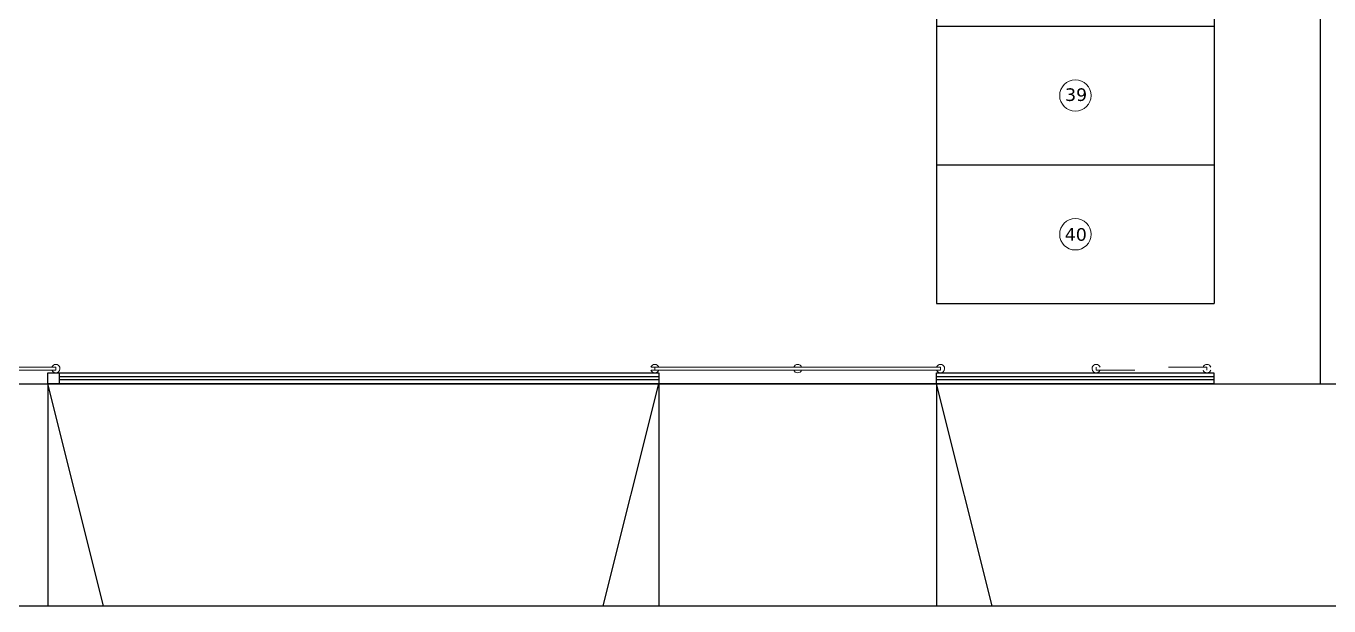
# Model space of a CAD drawing. Header units: inches. Extents: x -309 to 190, y -1585 to -1350.
# Drawn here: x -257.93 to -234.47, y -1583.41 to -1572.96 of the extents above; entities that cross this region are included whole.
import ezdxf

# ---------------------------------------------------------------- set-up
doc = ezdxf.new("R2010")
doc.units = ezdxf.units.IN
doc.header["$MEASUREMENT"] = 0
doc.linetypes.add('DASHDOT', pattern=[25.4, 12.7, -6.35, 0, -6.35])
doc.linetypes.add('STYLE_05', pattern=[0.20828, 0.069425, -0.138855])
for name, color, linetype in [('008', 9, 'CONTINUOUS'), ('01', 9, 'CONTINUOUS'), ('02', 9, 'CONTINUOUS'), ('CARPI', 9, 'CONTINUOUS'), ('CO-SEÑALIZACION', 9, 'CONTINUOUS'), ('EJES', 9, 'DASHDOT'), ('REVOQUE', 9, 'CONTINUOUS'), ('TEXTOS', 9, 'CONTINUOUS')]:
    doc.layers.add(name, color=color, linetype=linetype)
doc.layers.add('None', color=9, linetype='CONTINUOUS', lineweight=5)
doc.styles.add('Helvetica (bold)', font='arial.ttf')

msp = doc.modelspace()

# ---------------------------------------------------------------- linework, layer by layer
at = {"layer": '008'}
for p, q in [((-236.532, -1560.462), (-236.532, -1577.962)), ((-236.532, -1560.462), (-236.532, -1577.962)), ((-241.532, -1562.962), (-241.532, -1577.962)), ((-241.532, -1562.962), (-241.532, -1577.962)), ((-241.532, -1572.962), (-236.532, -1572.962)), ((-241.532, -1572.962), (-236.532, -1572.962)), ((-241.532, -1575.462), (-236.532, -1575.462)), ((-241.532, -1575.462), (-236.532, -1575.462)), ((-241.532, -1577.962), (-236.532, -1577.962)), ((-241.532, -1577.962), (-236.532, -1577.962))]:
    msp.add_line(p, q, dxfattribs=at)
at = {"layer": '008', "lineweight": 0}
for centre in [(-239.032, -1574.213), (-239.032, -1576.713)]:
    msp.add_circle(centre, 0.283, dxfattribs=at)
at = {"layer": '01'}
msp.add_lwpolyline([(-234.622, -1579.408), (-206.602, -1579.408), (-206.602, -1535.713), (-234.622, -1535.713)], close=True, dxfattribs=at)
at = {"layer": '02'}
for p, q in [((-246.532, -1579.283), (-257.332, -1579.283)), ((-246.532, -1579.333), (-257.332, -1579.333)), ((-236.541, -1579.283), (-241.532, -1579.283)), ((-236.541, -1579.333), (-241.532, -1579.333))]:
    msp.add_line(p, q, dxfattribs=at)
for points in [[(-246.532, -1579.408), (-257.532, -1579.408), (-257.532, -1579.208), (-246.532, -1579.208)], [(-241.532, -1579.208), (-236.541, -1579.208), (-236.541, -1579.408), (-241.532, -1579.408)]]:
    msp.add_lwpolyline(points, close=True, dxfattribs=at)
at = {"layer": 'CARPI'}
msp.add_lwpolyline([(-272.732, -1575.408, 0.414214), (-264.732, -1583.408), (-172.732, -1583.408, 0.414214), (-164.732, -1575.408), (-164.732, -1550.482, 0.330583), (-171.837, -1540.91), (-202.518, -1531.631, 0.073558), (-204.834, -1531.288), (-264.732, -1531.288, 0.414214), (-272.732, -1539.288)], format="xyb", close=True, dxfattribs=at)
at = {"layer": 'CO-SEÑALIZACION'}
for p, q in [((-257.532, -1579.408), (-257.532, -1583.408)), ((-256.532, -1583.408), (-257.532, -1579.408)), ((-247.532, -1583.408), (-246.532, -1579.408)), ((-246.532, -1579.408), (-246.532, -1583.408)), ((-241.532, -1579.408), (-241.532, -1583.408)), ((-240.532, -1583.408), (-241.532, -1579.408))]:
    msp.add_line(p, q, dxfattribs=at)
at = {"layer": 'EJES', "ltscale": 0.6}
msp.add_line((-241.532, -1579.408), (-246.532, -1579.408), dxfattribs=at)
at = {"layer": 'None', "linetype": 'Continuous', "lineweight": 5}
for p, q in [((-246.532, -1579.108), (-246.673, -1579.108)), ((-246.532, -1579.158), (-246.673, -1579.158)), ((-243.961, -1579.108), (-244.103, -1579.108)), ((-243.961, -1579.158), (-244.103, -1579.158)), ((-241.532, -1579.108), (-241.461, -1579.108)), ((-241.532, -1579.158), (-241.461, -1579.158))]:
    msp.add_line(p, q, dxfattribs=at)
for points in [[(-262.532, -1579.108), (-257.39, -1579.108), (-257.39, -1579.158), (-262.532, -1579.158)], [(-246.603, -1579.108), (-241.461, -1579.108), (-241.461, -1579.158), (-246.603, -1579.158)]]:
    msp.add_lwpolyline(points, close=True, dxfattribs=at)
at = {"layer": 'None', "linetype": 'STYLE_05', "lineweight": 5, "ltscale": 10}
msp.add_lwpolyline([(-236.663, -1579.108), (-238.658, -1579.108), (-238.658, -1579.158), (-236.663, -1579.158)], close=True, dxfattribs=at)
at = {"layer": 'None', "linetype": 'Continuous', "lineweight": 5}
for centre, start, end in [((-257.39, -1579.133), 19.4712, 160.5288), ((-257.39, -1579.133), 199.4712, 19.4712), ((-246.603, -1579.133), 19.4712, 160.5288), ((-246.603, -1579.133), 199.4712, 340.5288), ((-244.032, -1579.133), 19.4712, 160.5288), ((-244.032, -1579.133), 199.4712, 340.5288), ((-241.461, -1579.133), 19.4712, 160.5288), ((-241.461, -1579.133), 199.4712, 19.4712), ((-238.658, -1579.133), 160.5288, 340.5288), ((-238.658, -1579.133), 19.4712, 160.5288), ((-236.663, -1579.133), 19.4712, 160.5288), ((-236.663, -1579.133), 199.4712, 340.5288)]:
    msp.add_arc(centre, 0.075, start, end, dxfattribs=at)
at = {"layer": 'REVOQUE'}
msp.add_line((-266.443, -1579.408), (-199.369, -1579.408), dxfattribs=at)
at = {"layer": 'TEXTOS'}
msp.add_lwpolyline([(-257.532, -1579.208), (-257.332, -1579.208), (-257.332, -1579.408), (-257.532, -1579.408)], close=True, dxfattribs=at)

# ---------------------------------------------------------------- texts
at = {"layer": '008', "lineweight": 0, "char_height": 0.22738, "attachment_point": 1, "line_spacing_factor": 0.844561, "style": 'Helvetica (bold)'}
for s, insert in [('{\\fVerdana|b0|i0|c0|p34;39}', (-239.218, -1574.084)), ('{\\fVerdana|b0|i0|c0|p34;40}', (-239.223, -1576.602))]:
    msp.add_mtext(s, dxfattribs=dict(at, insert=insert))

doc.saveas('drawing.dxf')
